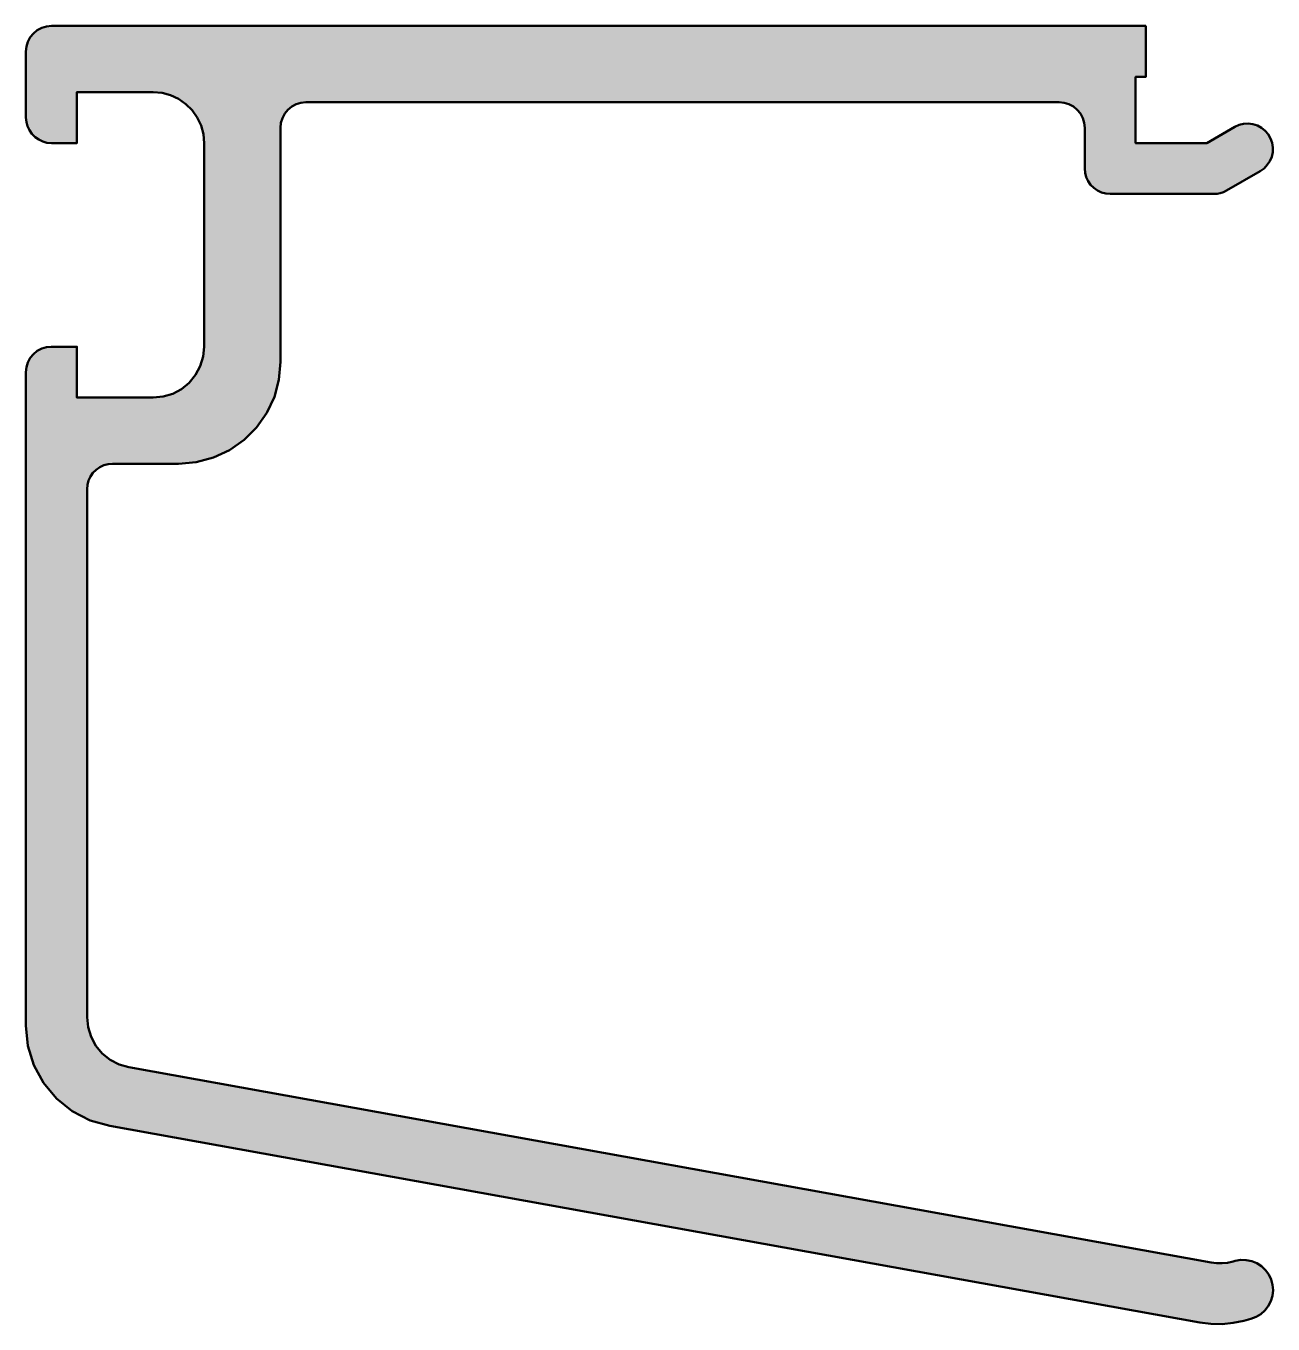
# Model space of a CAD drawing. Extents: x -22.5 to 2, y -25.5 to 0.
import ezdxf

# ---------------------------------------------------------------- set-up
doc = ezdxf.new("R2010")
doc.units = 0
doc.layers.add('0S-Alu contour', color=7, linetype='Continuous', lineweight=50)
doc.layers.add('0S-Alu hatch', color=252, linetype='Continuous', lineweight=25)

# ---------------------------------------------------------------- blocks, each defined once
blk = doc.blocks.new('335190__9229332B_817C_4B4B_81BA_12D98A91B491_')
at = {"layer": '0S-Alu hatch'}
blk.add_hatch(color=256, dxfattribs=at).paths.add_polyline_path([(-0.5, 0), (-0.5, -1), (-0.7, -1), (-0.7, -2.3), (0.7, -2.3), (1.248, -1.984), (1.332, -1.945), (1.421, -1.923), (1.513, -1.917), (1.605, -1.928), (1.693, -1.956), (1.774, -2), (1.846, -2.058), (1.906, -2.128), (1.952, -2.208), (1.983, -2.295), (1.997, -2.386), (1.994, -2.478), (1.974, -2.568), (1.938, -2.653), (1.887, -2.73), (1.823, -2.797), (1.748, -2.85), (1.084, -3.233), (1.025, -3.262), (0.963, -3.283), (0.899, -3.296), (0.834, -3.3), (-1.2, -3.3), (-1.287, -3.293), (-1.371, -3.27), (-1.45, -3.233), (-1.521, -3.183), (-1.583, -3.122), (-1.633, -3.05), (-1.67, -2.971), (-1.692, -2.887), (-1.7, -2.8), (-1.7, -2), (-1.71, -1.903), (-1.738, -1.809), (-1.784, -1.722), (-1.846, -1.647), (-1.922, -1.584), (-2.009, -1.538), (-2.102, -1.51), (-2.2, -1.5), (-17, -1.5), (-17.097, -1.51), (-17.191, -1.538), (-17.278, -1.584), (-17.353, -1.647), (-17.416, -1.722), (-17.462, -1.809), (-17.49, -1.903), (-17.5, -2), (-17.5, -6.6), (-17.53, -6.948), (-17.62, -7.284), (-17.768, -7.6), (-17.968, -7.886), (-18.214, -8.133), (-18.5, -8.333), (-18.816, -8.48), (-19.153, -8.57), (-19.5, -8.6), (-20.8, -8.6), (-20.887, -8.608), (-20.971, -8.63), (-21.05, -8.667), (-21.121, -8.717), (-21.183, -8.779), (-21.233, -8.85), (-21.27, -8.929), (-21.292, -9.013), (-21.3, -9.1), (-21.3, -19.469), (-21.28, -19.666), (-21.222, -19.856), (-21.127, -20.031), (-21, -20.183), (-20.845, -20.307), (-20.668, -20.399), (-20.478, -20.453), (0.782, -24.29), (0.89, -24.303), (0.999, -24.304), (1.107, -24.293), (1.214, -24.271), (1.259, -24.259), (1.366, -24.24), (1.475, -24.242), (1.581, -24.264), (1.682, -24.304), (1.773, -24.363), (1.852, -24.437), (1.917, -24.525), (1.963, -24.623), (1.992, -24.728), (2, -24.836), (1.988, -24.944), (1.957, -25.048), (1.907, -25.145), (1.84, -25.23), (1.759, -25.302), (1.666, -25.358), (1.564, -25.396), (1.428, -25.432), (1.215, -25.477), (0.998, -25.498), (0.78, -25.496), (0.563, -25.47), (-20.855, -21.605), (-21.237, -21.497), (-21.59, -21.314), (-21.9, -21.066), (-22.154, -20.761), (-22.344, -20.412), (-22.46, -20.032), (-22.5, -19.637), (-22.5, -6.8), (-22.49, -6.703), (-22.462, -6.609), (-22.416, -6.522), (-22.353, -6.447), (-22.278, -6.384), (-22.191, -6.338), (-22.097, -6.31), (-22, -6.3), (-21.5, -6.3), (-21.5, -7.3), (-20, -7.3), (-19.805, -7.281), (-19.617, -7.224), (-19.444, -7.132), (-19.293, -7.007), (-19.168, -6.856), (-19.076, -6.683), (-19.019, -6.495), (-19, -6.3), (-19, -2.3), (-19.015, -2.127), (-19.06, -1.958), (-19.134, -1.8), (-19.234, -1.657), (-19.357, -1.534), (-19.5, -1.434), (-19.658, -1.361), (-19.826, -1.315), (-20, -1.3), (-21.5, -1.3), (-21.5, -2.3), (-22, -2.3), (-22.087, -2.293), (-22.171, -2.27), (-22.25, -2.233), (-22.321, -2.183), (-22.383, -2.122), (-22.433, -2.05), (-22.47, -1.971), (-22.492, -1.887), (-22.5, -1.8), (-22.5, -0.5), (-22.49, -0.403), (-22.462, -0.309), (-22.416, -0.222), (-22.353, -0.147), (-22.278, -0.084), (-22.191, -0.038), (-22.097, -0.01), (-22, 0)])
at = {"layer": '0S-Alu contour', "color": 7}
blk.add_lwpolyline([(-0.5, 0), (-0.5, -1), (-0.7, -1), (-0.7, -2.3), (0.7, -2.3), (1.248, -1.984), (1.332, -1.945), (1.421, -1.923), (1.513, -1.917), (1.605, -1.928), (1.693, -1.956), (1.774, -2), (1.846, -2.058), (1.906, -2.128), (1.952, -2.208), (1.983, -2.295), (1.997, -2.386), (1.994, -2.478), (1.974, -2.568), (1.938, -2.653), (1.887, -2.73), (1.823, -2.797), (1.748, -2.85), (1.084, -3.233), (1.025, -3.262), (0.963, -3.283), (0.899, -3.296), (0.834, -3.3), (-1.2, -3.3), (-1.287, -3.293), (-1.371, -3.27), (-1.45, -3.233), (-1.521, -3.183), (-1.583, -3.122), (-1.633, -3.05), (-1.67, -2.971), (-1.692, -2.887), (-1.7, -2.8), (-1.7, -2), (-1.71, -1.903), (-1.738, -1.809), (-1.784, -1.722), (-1.846, -1.647), (-1.922, -1.584), (-2.009, -1.538), (-2.102, -1.51), (-2.2, -1.5), (-17, -1.5), (-17.097, -1.51), (-17.191, -1.538), (-17.278, -1.584), (-17.353, -1.647), (-17.416, -1.722), (-17.462, -1.809), (-17.49, -1.903), (-17.5, -2), (-17.5, -6.6), (-17.53, -6.948), (-17.62, -7.284), (-17.768, -7.6), (-17.968, -7.886), (-18.214, -8.133), (-18.5, -8.333), (-18.816, -8.48), (-19.153, -8.57), (-19.5, -8.6), (-20.8, -8.6), (-20.887, -8.608), (-20.971, -8.63), (-21.05, -8.667), (-21.121, -8.717), (-21.183, -8.779), (-21.233, -8.85), (-21.27, -8.929), (-21.292, -9.013), (-21.3, -9.1), (-21.3, -19.469), (-21.28, -19.666), (-21.222, -19.856), (-21.127, -20.031), (-21, -20.183), (-20.845, -20.307), (-20.668, -20.399), (-20.478, -20.453), (0.782, -24.29), (0.89, -24.303), (0.999, -24.304), (1.107, -24.293), (1.214, -24.271), (1.259, -24.259), (1.366, -24.24), (1.475, -24.242), (1.581, -24.264), (1.682, -24.304), (1.773, -24.363), (1.852, -24.437), (1.917, -24.525), (1.963, -24.623), (1.992, -24.728), (2, -24.836), (1.988, -24.944), (1.957, -25.048), (1.907, -25.145), (1.84, -25.23), (1.759, -25.302), (1.666, -25.358), (1.564, -25.396), (1.428, -25.432), (1.215, -25.477), (0.998, -25.498), (0.78, -25.496), (0.563, -25.47), (-20.855, -21.605), (-21.237, -21.497), (-21.59, -21.314), (-21.9, -21.066), (-22.154, -20.761), (-22.344, -20.412), (-22.46, -20.032), (-22.5, -19.637), (-22.5, -6.8), (-22.49, -6.703), (-22.462, -6.609), (-22.416, -6.522), (-22.353, -6.447), (-22.278, -6.384), (-22.191, -6.338), (-22.097, -6.31), (-22, -6.3), (-21.5, -6.3), (-21.5, -7.3), (-20, -7.3), (-19.805, -7.281), (-19.617, -7.224), (-19.444, -7.132), (-19.293, -7.007), (-19.168, -6.856), (-19.076, -6.683), (-19.019, -6.495), (-19, -6.3), (-19, -2.3), (-19.015, -2.127), (-19.06, -1.958), (-19.134, -1.8), (-19.234, -1.657), (-19.357, -1.534), (-19.5, -1.434), (-19.658, -1.361), (-19.826, -1.315), (-20, -1.3), (-21.5, -1.3), (-21.5, -2.3), (-22, -2.3), (-22.087, -2.293), (-22.171, -2.27), (-22.25, -2.233), (-22.321, -2.183), (-22.383, -2.122), (-22.433, -2.05), (-22.47, -1.971), (-22.492, -1.887), (-22.5, -1.8), (-22.5, -0.5), (-22.49, -0.403), (-22.462, -0.309), (-22.416, -0.222), (-22.353, -0.147), (-22.278, -0.084), (-22.191, -0.038), (-22.097, -0.01), (-22, 0), (-0.5, 0)], close=True, dxfattribs=at)
blk = doc.blocks.new('335190__F325101F_20AA_4674_8757_C09B8566FF3F_')
at = {"layer": '0S-Alu contour', "color": 7}
blk.add_blockref('335190__9229332B_817C_4B4B_81BA_12D98A91B491_', (0, 0), dxfattribs=at)

msp = doc.modelspace()

# ---------------------------------------------------------------- block references
at = {"layer": '0S-Alu contour', "color": 7}
msp.add_blockref('335190__F325101F_20AA_4674_8757_C09B8566FF3F_', (0, 0), dxfattribs=at)

doc.saveas('drawing.dxf')
